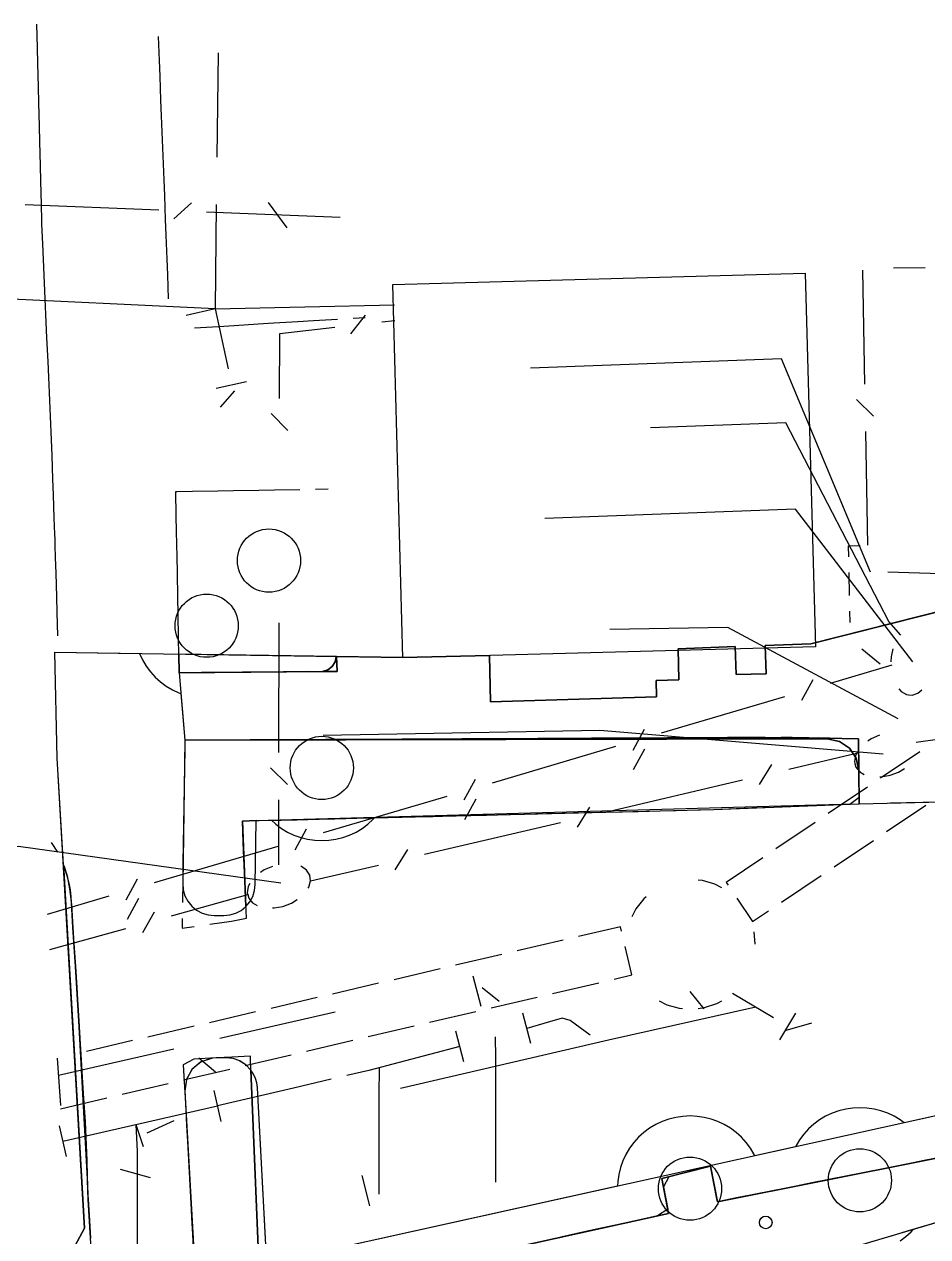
# Model space of a CAD drawing. Header units: metres. Extents: x 16996 to 17837, y 14166 to 14459.
# Drawn here: x 17758.92 to 17787.53, y 14414.22 to 14452.59 of the extents above; entities that cross this region are included whole.
import ezdxf

# ---------------------------------------------------------------- set-up
doc = ezdxf.new("R2010")
doc.units = ezdxf.units.M
for name, color, linetype in [('BOUNDARY', 7, 'Continuous'), ('BUILDING', 7, 'Continuous'), ('CURB', 7, 'Continuous'), ('ELECTR_CABLE', 7, 'Continuous'), ('ELECTR_CABLE_COMM', 7, 'Continuous'), ('GRASS', 7, 'Continuous'), ('ROAD', 7, 'Continuous'), ('SEWER', 7, 'Continuous'), ('SIDEWALK_PATH', 7, 'Continuous'), ('TREE', 3, 'Continuous')]:
    doc.layers.add(name, color=color, linetype=linetype)

# ---------------------------------------------------------------- blocks, each defined once
blk = doc.blocks.new('СПИРЕЯ_ALBA')
blk.add_circle((0, 0), 0.2)

msp = doc.modelspace()

# ---------------------------------------------------------------- linework, layer by layer
at = {"layer": 'BOUNDARY'}
msp.add_lwpolyline([(17759.522, 14412.057), (17760.833, 14414.49), (17759.962, 14429.361), (17759.887, 14432.723), (17770.913, 14432.546), (17773.651, 14432.612), (17773.687, 14431.145), (17778.945, 14431.301), (17778.932, 14431.823), (17779.654, 14431.84), (17779.63, 14432.825), (17781.428, 14432.895), (17781.461, 14432.011), (17782.417, 14432.036), (17782.384, 14432.927), (17783.83, 14432.988), (17806.136, 14438.605), (17816.006, 14405.46)], dxfattribs=at)
at = {"layer": 'BUILDING'}
msp.add_lwpolyline([(17783.651, 14444.712), (17783.974, 14432.892), (17770.913, 14432.535), (17770.59, 14444.355)], close=True, dxfattribs=at)
at = {"layer": 'CURB'}
for points in [[(17759.309, 14452.594), (17759.328, 14451.852), (17759.341, 14451.352), (17759.36, 14450.61), (17759.373, 14450.11), (17759.392, 14449.368), (17759.404, 14448.869), (17759.423, 14448.127), (17759.436, 14447.627), (17759.455, 14446.885), (17759.468, 14446.385), (17759.471, 14446.262), (17759.498, 14445.644), (17759.52, 14445.144), (17759.553, 14444.403), (17759.575, 14443.904), (17759.608, 14443.162), (17759.63, 14442.663), (17759.663, 14441.922), (17759.685, 14441.422), (17759.717, 14440.681), (17759.739, 14440.181), (17759.772, 14439.44), (17759.792, 14438.94), (17759.818, 14438.199), (17759.836, 14437.699), (17759.862, 14436.957), (17759.88, 14436.458), (17759.885, 14436.299), (17759.893, 14436.093), (17759.903, 14435.716), (17759.917, 14435.216), (17759.939, 14434.475), (17759.953, 14433.975), (17759.974, 14433.233)], [(17763.494, 14443.9), (17763.465, 14444.659), (17763.446, 14445.158), (17763.416, 14445.917), (17763.397, 14446.416), (17763.368, 14447.174), (17763.348, 14447.674), (17763.319, 14448.432), (17763.299, 14448.932), (17763.27, 14449.69), (17763.251, 14450.19), (17763.221, 14450.948), (17763.202, 14451.448), (17763.173, 14452.206)], [(17768.842, 14443.251), (17768.085, 14443.205), (17767.586, 14443.175), (17766.828, 14443.128), (17766.329, 14443.098), (17765.572, 14443.052), (17765.073, 14443.021), (17764.315, 14442.975)], [(17769.72, 14443.305), (17769.341, 14443.282)], [(17767.929, 14432.104), (17767.132, 14432.096), (17766.632, 14432.091), (17765.835, 14432.084), (17765.336, 14432.079), (17764.539, 14432.072), (17764.039, 14432.067), (17763.825, 14432.065), (17763.815, 14432.648), (17763.806, 14433.148), (17763.792, 14433.944), (17763.783, 14434.444), (17763.769, 14435.241), (17763.76, 14435.74), (17763.746, 14436.537), (17763.737, 14437.037), (17763.723, 14437.803), (17763.753, 14437.804), (17764.253, 14437.812), (17765.05, 14437.826), (17765.55, 14437.835), (17766.346, 14437.849), (17766.846, 14437.857), (17767.643, 14437.871)], [(17768.143, 14437.88), (17768.541, 14437.887)], [(17768.827, 14432.112), (17768.429, 14432.108)], [(17782.386, 14430.019), (17781.685, 14430.015), (17781.185, 14430.013), (17780.484, 14430.01), (17779.984, 14430.007), (17779.283, 14430.004), (17778.783, 14430.001), (17778.082, 14429.998), (17777.582, 14429.995), (17776.881, 14429.992), (17776.381, 14429.989), (17775.68, 14429.986), (17775.18, 14429.984), (17774.48, 14429.98), (17773.98, 14429.978), (17773.279, 14429.974), (17772.779, 14429.972), (17772.078, 14429.968), (17771.578, 14429.966), (17770.877, 14429.963), (17770.377, 14429.96), (17769.676, 14429.957), (17769.176, 14429.954), (17768.475, 14429.951), (17767.975, 14429.948), (17767.274, 14429.945), (17766.774, 14429.943), (17766.074, 14429.939), (17765.574, 14429.937), (17764.873, 14429.933), (17764.373, 14429.931), (17764.006, 14429.929), (17764.001, 14429.595), (17763.994, 14429.095), (17763.983, 14428.394), (17763.976, 14427.894), (17763.965, 14427.193), (17763.958, 14426.693), (17763.947, 14425.993), (17763.94, 14425.493), (17763.929, 14424.792)], [(17764.795, 14424.105), (17765.489, 14424.204), (17765.956, 14424.299), (17765.927, 14424.999), (17765.907, 14425.499), (17765.879, 14426.199), (17765.858, 14426.698), (17765.831, 14427.375), (17765.855, 14427.376), (17766.355, 14427.388), (17767.055, 14427.405), (17767.555, 14427.417), (17768.256, 14427.434), (17768.756, 14427.447), (17769.456, 14427.464), (17769.956, 14427.476), (17770.657, 14427.493), (17771.157, 14427.505), (17771.857, 14427.522), (17772.357, 14427.535), (17773.058, 14427.552), (17773.558, 14427.564), (17774.258, 14427.581), (17774.758, 14427.593), (17775.459, 14427.61), (17775.959, 14427.623), (17776.659, 14427.64), (17777.159, 14427.652), (17777.86, 14427.669), (17778.36, 14427.681), (17779.06, 14427.698), (17779.56, 14427.711), (17780.261, 14427.728), (17780.761, 14427.742), (17781.461, 14427.77), (17781.961, 14427.79), (17782.661, 14427.817), (17783.161, 14427.837), (17783.861, 14427.864), (17784.361, 14427.884), (17785.061, 14427.911), (17785.355, 14428.128), (17785.35, 14428.828), (17785.347, 14429.328), (17785.343, 14429.973), (17785.287, 14429.974), (17784.787, 14429.986), (17784.086, 14430.003)], [(17783.236, 14430.023), (17782.886, 14430.021)], [(17786.356, 14427.945), (17789.409, 14428.012)], [(17759.773, 14426.69), (17759.975, 14426.386)], [(17760.19, 14425.937), (17760.279, 14425.644), (17760.349, 14425.226), (17760.418, 14424.731), (17760.463, 14424.002), (17760.494, 14423.502), (17760.54, 14422.773), (17760.571, 14422.274), (17760.616, 14421.545), (17760.647, 14421.046), (17760.693, 14420.316), (17760.724, 14419.817), (17760.769, 14419.088), (17760.801, 14418.589), (17760.846, 14417.86), (17760.874, 14417.36), (17760.899, 14416.63), (17760.915, 14416.13), (17760.935, 14415.537), (17760.943, 14415.4), (17760.973, 14414.901), (17761.017, 14414.172)], [(17763.922, 14424.292), (17763.917, 14423.978), (17764.3, 14424.033)], [(17766.336, 14413.759), (17766.306, 14414.47), (17766.286, 14414.969), (17766.257, 14415.679), (17766.236, 14416.179), (17766.207, 14416.889), (17766.186, 14417.389), (17766.157, 14418.099), (17766.136, 14418.599), (17766.107, 14419.309), (17766.086, 14419.809), (17766.081, 14419.936), (17765.499, 14419.904), (17764.999, 14419.877), (17764.289, 14419.839), (17763.958, 14419.661), (17763.996, 14418.951), (17764.024, 14418.452), (17764.062, 14417.742), (17764.09, 14417.243), (17764.128, 14416.533), (17764.156, 14416.034), (17764.194, 14415.324), (17764.222, 14414.825), (17764.26, 14414.115)], [(17787.909, 14416.723), (17787.419, 14416.626), (17786.722, 14416.487), (17786.231, 14416.39), (17785.534, 14416.252), (17785.044, 14416.154), (17784.346, 14416.016), (17783.856, 14415.919), (17783.159, 14415.78), (17782.668, 14415.683), (17781.971, 14415.545), (17781.48, 14415.447), (17780.869, 14415.326), (17780.853, 14415.412), (17780.759, 14415.903), (17780.655, 14416.452), (17780.508, 14416.414), (17780.023, 14416.29), (17779.335, 14416.114), (17779.163, 14415.792), (17779.298, 14415.094), (17778.974, 14414.878), (17778.28, 14414.725), (17777.791, 14414.617), (17777.097, 14414.464), (17776.609, 14414.356), (17775.915, 14414.203)], [(17785.733, 14414.055), (17786.415, 14414.258), (17786.894, 14414.401), (17787.575, 14414.603)]]:
    msp.add_lwpolyline(points, dxfattribs=at)
at = {"layer": 'ELECTR_CABLE'}
for points in [[(17787.449, 14444.888), (17786.449, 14444.876)], [(17774.964, 14420.328), (17774.705, 14421.293)], [(17776.84, 14420.599), (17776.208, 14421.057), (17775.959, 14421.133), (17775.557, 14421.022), (17774.835, 14420.81)], [(17772.844, 14419.757), (17772.584, 14420.722)], [(17773.835, 14420.541), (17773.842, 14419.874), (17773.842, 14415.942)], [(17772.714, 14420.24), (17769.829, 14419.481), (17769.131, 14419.317)], [(17770.159, 14419.568), (17770.153, 14418.684), (17770.153, 14415.569)], [(17768.644, 14419.203), (17767.449, 14418.923), (17765.042, 14418.355)], [(17765.153, 14417.868), (17764.931, 14418.843)], [(17760.144, 14417.24), (17765.042, 14418.355)], [(17760.255, 14416.753), (17760.033, 14417.728)], [(17762.455, 14417.766), (17762.494, 14416.911), (17762.494, 14412.978)], [(17762.455, 14417.766), (17762.686, 14417.076)]]:
    msp.add_lwpolyline(points, dxfattribs=at)
at = {"layer": 'ELECTR_CABLE_COMM'}
for points in [[(17758.955, 14446.885), (17763.188, 14446.715)], [(17763.662, 14446.431), (17764.213, 14446.94)], [(17766.64, 14446.951), (17767.236, 14446.148)], [(17764.687, 14446.655), (17768.92, 14446.485)], [(17785.47, 14444.806), (17785.532, 14441.204)], [(17769.264, 14442.796), (17769.73, 14443.383)], [(17767.013, 14442.806), (17768.752, 14443.005)], [(17770.242, 14443.175), (17770.654, 14443.222)], [(17767.006, 14440.753), (17767.013, 14442.806)], [(17785.72, 14435.25), (17782.896, 14442.008), (17774.951, 14441.713)], [(17785.276, 14440.714), (17785.815, 14440.193)], [(17767.267, 14439.737), (17766.739, 14440.269)], [(17786.304, 14433.687), (17783.036, 14439.981), (17778.747, 14439.822)], [(17785.558, 14439.704), (17785.62, 14436.102)], [(17787.06, 14432.41), (17783.346, 14437.249), (17775.401, 14436.954)], [(17785.028, 14435.736), (17785.02, 14436.086), (17785.391, 14436.096)], [(17785.054, 14434.516), (17785.039, 14435.236)], [(17788.607, 14435.177), (17786.27, 14435.248)], [(17785.073, 14433.655), (17785.065, 14434.016)], [(17766.987, 14429.543), (17766.989, 14433.648)], [(17786.595, 14430.614), (17781.199, 14433.5), (17777.461, 14433.435)], [(17786.679, 14433.261), (17786.304, 14433.687)], [(17786.028, 14432.339), (17785.444, 14432.809)], [(17786.429, 14432.827), (17786.382, 14432.628), (17786.372, 14432.582), (17786.357, 14432.415)], [(17784.448, 14431.742), (17786.404, 14432.319)], [(17783.549, 14431.201), (17783.908, 14431.859)], [(17786.616, 14431.555), (17786.687, 14431.473), (17786.855, 14431.377), (17786.918, 14431.371), (17787.036, 14431.359), (17787.214, 14431.42), (17787.343, 14431.526)], [(17779.098, 14430.163), (17783.009, 14431.318)], [(17786.123, 14429.495), (17777.151, 14430.238), (17768.388, 14430.086)], [(17778.2, 14429.622), (17778.558, 14430.28)], [(17786.005, 14430.088), (17785.743, 14429.974), (17785.632, 14429.899)], [(17789.415, 14430.172), (17787.16, 14429.856)], [(17773.748, 14428.584), (17777.659, 14429.739)], [(17778.21, 14429), (17778.569, 14429.658)], [(17782.2, 14428.528), (17782.595, 14429.164)], [(17783.128, 14429.017), (17785.279, 14429.52)], [(17785.292, 14429.542), (17785.24, 14429.448), (17785.209, 14429.256), (17785.226, 14429.195), (17785.256, 14429.08), (17785.376, 14428.935), (17785.521, 14428.852)], [(17767.252, 14428.528), (17766.722, 14429.058)], [(17786.009, 14428.773), (17786.061, 14428.772), (17786.34, 14428.824), (17786.608, 14428.925), (17786.794, 14429.036)], [(17772.85, 14428.043), (17773.208, 14428.701)], [(17777.364, 14427.669), (17781.667, 14428.675)], [(17766.985, 14425.99), (17766.986, 14428.043)], [(17768.398, 14427.006), (17772.309, 14428.16)], [(17772.869, 14427.423), (17773.228, 14428.082)], [(17776.436, 14427.18), (17776.831, 14427.817)], [(17771.599, 14426.321), (17775.903, 14427.327)], [(17767.5, 14426.464), (17767.858, 14427.122)], [(17767.045, 14425.407), (17758.737, 14426.57), (17750.835, 14426.277)], [(17763.048, 14425.427), (17766.96, 14426.581)], [(17770.671, 14425.832), (17771.067, 14426.469)], [(17766.777, 14425.939), (17766.516, 14425.825), (17766.405, 14425.75)], [(17767.908, 14425.244), (17767.934, 14425.283), (17767.987, 14425.477), (17767.963, 14425.658), (17767.864, 14425.814), (17767.697, 14425.931), (17767.678, 14425.938)], [(17767.987, 14425.477), (17770.139, 14425.98)], [(17762.15, 14424.885), (17762.508, 14425.544)], [(17766.064, 14425.393), (17766.013, 14425.298), (17765.982, 14425.106), (17765.998, 14425.046), (17766.028, 14424.931), (17766.148, 14424.785), (17766.294, 14424.703)], [(17759.654, 14424.425), (17761.61, 14425.002)], [(17763.587, 14424.378), (17765.998, 14425.046)], [(17762.187, 14424.271), (17762.545, 14424.929)], [(17766.781, 14424.623), (17766.834, 14424.623), (17767.112, 14424.674), (17767.381, 14424.775), (17767.567, 14424.887)], [(17762.679, 14423.851), (17763.049, 14424.503)], [(17759.73, 14423.309), (17762.141, 14423.977)]]:
    msp.add_lwpolyline(points, dxfattribs=at)
at = {"layer": 'GRASS'}
for points in [[(17768.368, 14432.108), (17768.535, 14432.161), (17768.67, 14432.265), (17768.763, 14432.409), (17768.801, 14432.58), (17763.814, 14432.66), (17763.825, 14432.065)], [(17784.398, 14427.896), (17785.356, 14427.923), (17785.349, 14428.978), (17785.269, 14429.366), (17785.053, 14429.682), (17784.736, 14429.894), (17784.347, 14429.972), (17764.006, 14429.929), (17763.938, 14425.396), (17763.955, 14425.197), (17764.01, 14425.008), (17764.101, 14424.833), (17764.226, 14424.679), (17764.379, 14424.551), (17764.552, 14424.458), (17764.741, 14424.4), (17764.939, 14424.381), (17765.239, 14424.381), (17765.433, 14424.4), (17765.618, 14424.456), (17765.789, 14424.546), (17765.941, 14424.669), (17765.831, 14427.375), (17766.268, 14427.386)], [(17765.941, 14424.669), (17766.065, 14424.819), (17766.158, 14424.988), (17766.216, 14425.172), (17766.238, 14425.366), (17766.268, 14427.386), (17765.831, 14427.375)], [(17766.306, 14418.934), (17766.287, 14419.084), (17766.245, 14419.229), (17766.182, 14419.366), (17766.099, 14419.492), (17766.404, 14412.103), (17779.325, 14414.956), (17779.112, 14416.057), (17780.655, 14416.452), (17780.869, 14415.326), (17790.776, 14417.292), (17790.704, 14418.685), (17766.605, 14413.363)]]:
    msp.add_lwpolyline(points, close=True, dxfattribs=at)
for points in [[(17761.017, 14414.172), (17760.943, 14415.4), (17760.92, 14416.041), (17760.647, 14421.046), (17760.616, 14421.545), (17760.54, 14422.773), (17760.463, 14424.002), (17760.402, 14424.979), (17760.387, 14425.148), (17760.362, 14425.315), (17760.326, 14425.481), (17760.279, 14425.644), (17760.19, 14425.937), (17760.16, 14425.992), (17760.833, 14414.49), (17760.079, 14413.091)], [(17790.776, 14417.292), (17780.869, 14415.326), (17780.655, 14416.452), (17779.112, 14416.057), (17779.325, 14414.956), (17766.404, 14412.103), (17766.099, 14419.492), (17765.939, 14419.656), (17765.748, 14419.779), (17765.535, 14419.855), (17765.307, 14419.881), (17765.065, 14419.881), (17764.852, 14419.869), (17764.501, 14419.745), (17764.227, 14419.51), (17764.054, 14419.194), (17764.005, 14418.824), (17764.396, 14411.909)], [(17784.17, 14413.59), (17789.896, 14415.294)]]:
    msp.add_lwpolyline(points, dxfattribs=at)
at = {"layer": 'ROAD'}
for points in [[(17761.165, 14411.733), (17760.944, 14415.4), (17760.899, 14416.63), (17760.847, 14417.86), (17760.846, 14417.86), (17760.403, 14424.979), (17760.381, 14425.195), (17760.381, 14425.196), (17760.344, 14425.409), (17760.344, 14425.41), (17760.292, 14425.62), (17760.292, 14425.621), (17760.224, 14425.827), (17760.191, 14425.937), (17760.19, 14425.938), (17760.161, 14425.991), (17760.16, 14425.993), (17759.963, 14429.361), (17759.887, 14432.723), (17759.888, 14432.724), (17762.571, 14432.68), (17762.573, 14432.677), (17762.669, 14432.473), (17762.785, 14432.279), (17762.92, 14432.098), (17763.071, 14431.931), (17763.238, 14431.779), (17763.42, 14431.644), (17763.613, 14431.528), (17763.817, 14431.432), (17763.881, 14431.409), (17764.006, 14429.929), (17763.939, 14425.396), (17763.939, 14425.395), (17763.955, 14425.198), (17763.956, 14425.197), (17764.01, 14425.009), (17764.011, 14425.007), (17764.101, 14424.834), (17764.102, 14424.833), (17764.226, 14424.679), (17764.227, 14424.678), (17764.379, 14424.552), (17764.38, 14424.551), (17764.552, 14424.459), (17764.554, 14424.458), (17764.74, 14424.401), (17764.742, 14424.4), (17764.939, 14424.381), (17764.94, 14424.381), (17765.239, 14424.381), (17765.24, 14424.381), (17765.433, 14424.4), (17765.435, 14424.4), (17765.618, 14424.456), (17765.62, 14424.457), (17765.789, 14424.546), (17765.79, 14424.547), (17765.941, 14424.669), (17765.942, 14424.67), (17766.065, 14424.818), (17766.066, 14424.82), (17766.158, 14424.988), (17766.159, 14424.99), (17766.216, 14425.172), (17766.217, 14425.174), (17766.238, 14425.366), (17766.238, 14425.367), (17766.269, 14427.385), (17766.269, 14427.386), (17766.27, 14427.386), (17766.751, 14427.398), (17766.884, 14427.277), (17767.066, 14427.142), (17767.259, 14427.026), (17767.463, 14426.93), (17767.676, 14426.854), (17767.895, 14426.799), (17768.118, 14426.766), (17768.344, 14426.755), (17768.569, 14426.766), (17768.792, 14426.799), (17769.011, 14426.854), (17769.224, 14426.93), (17769.428, 14427.026), (17769.621, 14427.142), (17769.803, 14427.277), (17769.97, 14427.429), (17770.014, 14427.477), (17779.061, 14427.699), (17780.761, 14427.743), (17785.356, 14427.923), (17785.357, 14427.923), (17790.22, 14428.03)], [(17766.605, 14413.365), (17766.307, 14418.934), (17766.307, 14418.935), (17766.287, 14419.084), (17766.287, 14419.085), (17766.246, 14419.228), (17766.245, 14419.23), (17766.183, 14419.365), (17766.182, 14419.366), (17766.1, 14419.491), (17766.099, 14419.493), (17765.94, 14419.656), (17765.939, 14419.657), (17765.75, 14419.778), (17765.748, 14419.779), (17765.537, 14419.855), (17765.534, 14419.855), (17765.308, 14419.881), (17765.307, 14419.881), (17765.133, 14419.881), (17765.132, 14419.881), (17765.132, 14419.882), (17765.131, 14419.882), (17765.128, 14419.884), (17765.125, 14419.884), (17764.888, 14419.871), (17764.885, 14419.871), (17764.526, 14419.756), (17764.522, 14419.754), (17764.24, 14419.523), (17764.238, 14419.52), (17764.058, 14419.202), (17764.057, 14419.199), (17764.006, 14418.825), (17764.005, 14418.822), (17764.005, 14418.821), (17764.004, 14418.818), (17764.38, 14411.922)], [(17790.704, 14418.685), (17786.785, 14417.82), (17786.659, 14417.913), (17786.466, 14418.029), (17786.262, 14418.126), (17786.049, 14418.202), (17785.83, 14418.257), (17785.607, 14418.29), (17785.382, 14418.301), (17785.156, 14418.29), (17784.933, 14418.257), (17784.714, 14418.202), (17784.501, 14418.126), (17784.297, 14418.029), (17784.104, 14417.913), (17783.922, 14417.779), (17783.755, 14417.627), (17783.604, 14417.46), (17783.469, 14417.279), (17783.353, 14417.085), (17783.341, 14417.059), (17782.053, 14416.775), (17782.031, 14416.822), (17781.915, 14417.016), (17781.78, 14417.197), (17781.629, 14417.364), (17781.462, 14417.516), (17781.28, 14417.65), (17781.087, 14417.766), (17780.883, 14417.863), (17780.67, 14417.939), (17780.451, 14417.994), (17780.228, 14418.027), (17780.003, 14418.038), (17779.777, 14418.027), (17779.554, 14417.994), (17779.335, 14417.939), (17779.122, 14417.863), (17778.918, 14417.766), (17778.725, 14417.65), (17778.543, 14417.516), (17778.376, 14417.364), (17778.225, 14417.197), (17778.09, 14417.016), (17777.974, 14416.822), (17777.878, 14416.618), (17777.802, 14416.406), (17777.747, 14416.187), (17777.714, 14415.963), (17777.706, 14415.815), (17766.606, 14413.364)], [(17786.659, 14414.088), (17786.841, 14414.223), (17787.008, 14414.375), (17787.082, 14414.456), (17792.218, 14415.985)]]:
    msp.add_lwpolyline(points, dxfattribs=at)
at = {"layer": 'SEWER'}
for points in [[(17765.061, 14451.686), (17765.021, 14448.384)], [(17765.003, 14446.884), (17764.964, 14443.583)], [(17764.964, 14443.583), (17757.413, 14443.95), (17750.253, 14443.684)], [(17764.964, 14443.583), (17764.053, 14443.377)], [(17764.964, 14443.583), (17770.642, 14443.713)], [(17764.964, 14443.583), (17765.376, 14441.687)], [(17765.962, 14441.274), (17764.994, 14441.063)], [(17765.577, 14440.995), (17765.121, 14440.477)], [(17787.278, 14429.569), (17786.035, 14428.73)], [(17785.62, 14428.45), (17784.377, 14427.611)], [(17786.228, 14427.038), (17787.474, 14427.873)], [(17783.963, 14427.331), (17782.72, 14426.492)], [(17784.566, 14425.924), (17785.813, 14426.759)], [(17782.305, 14426.212), (17781.149, 14425.432), (17781.208, 14425.344)], [(17781.008, 14425.265), (17780.791, 14425.38), (17780.402, 14425.495), (17780.264, 14425.507)], [(17782.905, 14424.811), (17784.151, 14425.646)], [(17778.618, 14424.974), (17778.544, 14424.912), (17778.291, 14424.596), (17778.159, 14424.34)], [(17781.487, 14424.929), (17781.981, 14424.192), (17782.49, 14424.533)], [(17777.833, 14423.891), (17777.802, 14424.025), (17776.474, 14423.715)], [(17782.071, 14423.476), (17782.032, 14423.869)], [(17775.987, 14423.602), (17774.526, 14423.261)], [(17777.6, 14422.372), (17778.159, 14422.503), (17777.947, 14423.405)], [(17774.039, 14423.148), (17772.578, 14422.807)], [(17772.091, 14422.694), (17770.63, 14422.353)], [(17773.127, 14422.473), (17773.381, 14421.516)], [(17775.653, 14421.917), (17777.113, 14422.258)], [(17770.144, 14422.24), (17768.683, 14421.899)], [(17773.422, 14422.101), (17773.961, 14421.67)], [(17780.001, 14421.983), (17780.436, 14421.434)], [(17781.352, 14421.927), (17782.646, 14421.151)], [(17768.196, 14421.786), (17766.735, 14421.445)], [(17782.087, 14421.486), (17777.426, 14420.442), (17770.837, 14418.907)], [(17773.705, 14421.461), (17775.166, 14421.803)], [(17779.022, 14421.685), (17779.27, 14421.56), (17779.66, 14421.451), (17779.766, 14421.443)], [(17780.264, 14421.445), (17780.466, 14421.47), (17780.851, 14421.597), (17781.008, 14421.687)], [(17766.248, 14421.332), (17764.787, 14420.991)], [(17765.116, 14420.497), (17768.767, 14421.332)], [(17771.758, 14421.005), (17773.218, 14421.347)], [(17783.348, 14421.294), (17782.839, 14420.445)], [(17764.3, 14420.878), (17762.839, 14420.537)], [(17769.81, 14420.549), (17771.271, 14420.891)], [(17783.02, 14420.748), (17783.863, 14420.986)], [(17762.352, 14420.424), (17760.891, 14420.083)], [(17767.863, 14420.093), (17769.324, 14420.435)], [(17760.002, 14419.327), (17763.653, 14420.162)], [(17765.916, 14419.638), (17767.376, 14419.979)], [(17759.965, 14419.867), (17760.067, 14418.371)], [(17764.452, 14419.882), (17764.975, 14419.432)], [(17763.968, 14419.182), (17765.429, 14419.524)], [(17762.021, 14418.726), (17763.482, 14419.068)], [(17760.074, 14418.27), (17761.534, 14418.612)], [(17762.815, 14417.502), (17763.664, 14417.892)], [(17762.924, 14416.083), (17761.969, 14416.347)], [(17769.609, 14416.158), (17769.856, 14415.199)]]:
    msp.add_lwpolyline(points, dxfattribs=at)
at = {"layer": 'SIDEWALK_PATH'}
msp.add_lwpolyline([(17789.877, 14434.51), (17783.83, 14432.988), (17782.384, 14432.927), (17782.417, 14432.036), (17781.461, 14432.011), (17781.428, 14432.895), (17779.63, 14432.825), (17779.654, 14431.84), (17778.932, 14431.823), (17778.945, 14431.301), (17773.687, 14431.145), (17773.651, 14432.612), (17770.913, 14432.546), (17768.804, 14432.58), (17768.827, 14432.112), (17763.825, 14432.065), (17764.006, 14429.929), (17783.236, 14430.023), (17785.343, 14429.973), (17785.356, 14427.923), (17790.22, 14428.03)], dxfattribs=at)
for points in [[(17768.804, 14432.58), (17768.763, 14432.409), (17768.67, 14432.265), (17768.535, 14432.161), (17768.368, 14432.108), (17768.827, 14432.112)], [(17785.343, 14429.973), (17783.236, 14430.023), (17764.006, 14429.929), (17784.347, 14429.972), (17784.736, 14429.894), (17785.053, 14429.682), (17785.269, 14429.366), (17785.349, 14428.978)]]:
    msp.add_lwpolyline(points, close=True, dxfattribs=at)
at = {"layer": 'TREE'}
for centre in [(17766.67, 14435.618), (17764.698, 14433.556), (17768.344, 14429.055), (17785.382, 14416.001), (17780.002, 14415.738)]:
    msp.add_circle(centre, 1, dxfattribs=at)

# ---------------------------------------------------------------- block references
at = {"layer": 'BUSH'}
msp.add_blockref('СПИРЕЯ_ALBA', (17782.401, 14414.668), dxfattribs=at)

doc.saveas('drawing.dxf')
